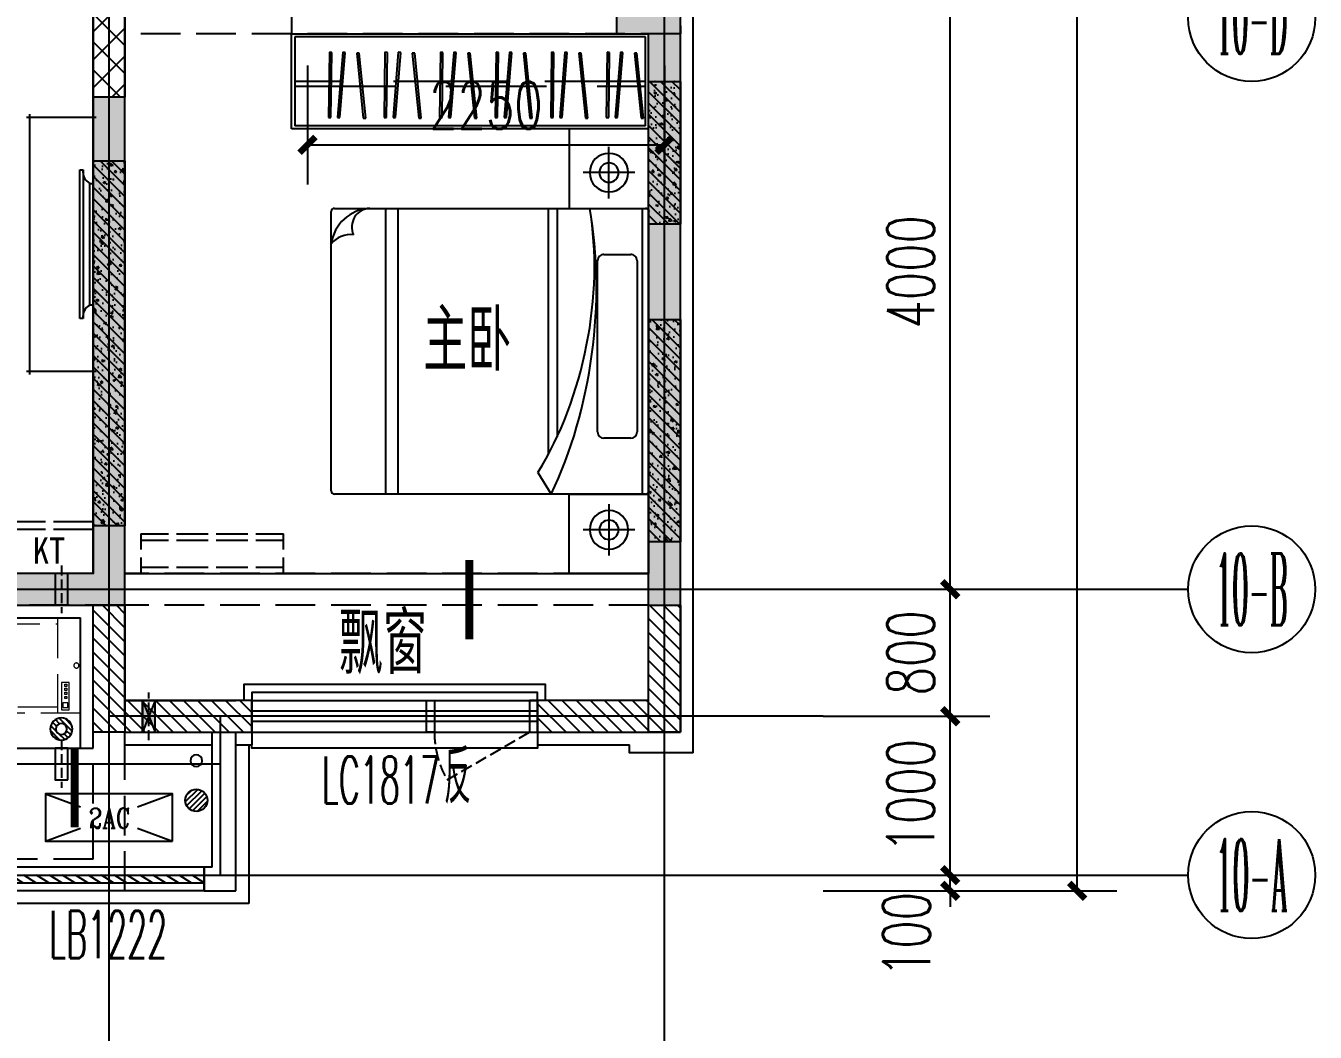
# Model space of a CAD drawing. Header units: millimetres. Extents: x 815519 to 890079, y 147095 to 251022.
# Drawn here: x 881455 to 889579, y 153305 to 159645 of the extents above; entities that cross this region are included whole.
import ezdxf
from ezdxf.enums import TextEntityAlignment as Align

# ---------------------------------------------------------------- set-up
doc = ezdxf.new("R2010")
doc.units = ezdxf.units.MM
doc.header["$LTSCALE"] = 1000
for name, pattern in [('__DASH', [0.35, 0.25, -0.1]), ('DASH', [0.35, 0.25, -0.1]), ('DOTE', [61.468, 50.8, -5.08, 0.508, -5.08]), ('HIDDEN', [9.525, 6.35, -3.175])]:
    doc.linetypes.add(name, pattern=pattern)
doc.layers.get('Defpoints').update_dxf_attribs({"color": 1})
for name, color, linetype in [('A-WIND（门窗）', 155, 'Continuous'), ('AXIS', 3, 'Continuous'), ('AXIS_TEXT', 7, 'Continuous'), ('COLUMN', 9, 'Continuous'), ('DIM_IDEN', 3, 'Continuous'), ('EQUIP_地漏', 7, 'Continuous'), ('HANDRAIL', 3, 'Continuous'), ('KTIAO', 125, 'Continuous'), ('PC_预制外墙', 11, 'Continuous'), ('PC_预制外墙填充', 252, 'Continuous'), ('PIPE-凝结', 150, 'Continuous'), ('PUB_DIM', 3, 'Continuous'), ('PUB_HATCH', 8, 'Continuous'), ('PUB_TEXT', 7, 'Continuous'), ('SURFACE', 6, 'Continuous'), ('WALL', 2, 'Continuous'), ('WINDOW', 4, 'Continuous'), ('WINDOW_TEXT', 7, 'Continuous'), ('家具', 47, 'Continuous'), ('屋面索引', 6, 'Continuous'), ('总内隔墙', 30, 'Continuous'), ('柱', 2, 'Continuous'), ('梁虚线', 134, 'DASH'), ('看线', 163, 'Continuous'), ('砼墙', 3, 'Continuous'), ('空调', 9, 'Continuous'), ('空调机位', 9, 'Continuous')]:
    doc.layers.add(name, color=color, linetype=linetype)
doc.layers.add('DIM_MODI', color=6, linetype='Continuous', plot=False)
doc.layers.add('DOTE', color=1, linetype='DOTE', plot=False)
doc.layers.add('厨卫', color=154, linetype='Continuous', lineweight=0)
doc.layers.add('预留洞-空调', color=6, linetype='Continuous', lineweight=25)
doc.styles.add('_TCH_AXIS', font='COMPLEX', dxfattribs={"bigfont": 'GBCBIG'})
doc.styles.add('_TCH_DIM_T3', font='SIMPLEX.shx', dxfattribs={"width": 0.7, "bigfont": 'GBCBIG.shx'})
doc.styles.add('_TCH_LABEL', font='COMPLEX', dxfattribs={"bigfont": 'GBCBIG'})
doc.styles.add('_TCH_WINDOW', font='SIMPLEX', dxfattribs={"height": 3.5, "bigfont": 'GBCBIG'})
doc.styles.add('C-SHET1', font='', dxfattribs={"width": 0.9})
doc.styles.add('COMPLEX', font='COMPLEX')
doc.styles.get("Standard").update_dxf_attribs({"font": 'gbenor.shx', "bigfont": 'gbcbig.shx'})
doc.styles.get('C-SHET1').set_extended_font_data('FangSong_GB2312')
doc.linetypes.add('空调冷凝水管', pattern='A,0.14,-0.075,0.14,-0.075,0.14,-0.075,0.14,-0.075,0.14,-0.25,["N",Standard,S=0.2,R=0,X=-0.1,Y=-0.1],-0.25', length=1.5)
doc.dimstyles.new('_TCH_ARCH&&100', dxfattribs={"dimtxt": 297.5, "dimasz": 100, "dimexe": 250, "dimexo": 300, "dimgap": 100, "dimtad": 1, "dimdec": 0, "dimzin": 0, "dimdsep": 46, "dimtxsty": '_TCH_DIM_T3', "dimblk": 'ARCHTICK', "dimcen": 0.09, "dimclrt": 7, "dimazin": 2, "dimtfac": 1, "dimtdec": 0, "dimtix": 1, "dimtmove": 2, "dimatfit": 3, "dimfxl": 1, "dimtolj": 1, "dimtzin": 0, "dimarcsym": 0})
pattern_1 = [(45, (0, 0), (-35.355339, 35.355339), []), (50, (0, 0), (143.452037, -12.550427), [15, -165]), (355, (0, 0), (-27.750267, 150.438427), [12, -132]), (100.4514, (11.95, -1.05), (115.701876, 137.88791), [12.748038, -140.228422]), (46.1842, (0, 40), (213.44821, -33.103803), [22.5, -247.5]), (96.6356, (17.79, 37.24), (186.93254, 194.823574), [19.12206, -210.3426]), (351.1842, (0, 40), (186.93239, 194.82372), [18, -198]), (21, (20, 30), (119.38141, -80.523778), [15, -165]), (326, (20, 30), (48.663066, 145.03001), [12, -132]), (71.4514, (29.95, 23.29), (168.044526, 64.5061), [12.748038, -140.228422]), (37.5, (0, 0), (2.431971, 66.5787708), [0, -130.4, 0, -134, 0, -132.5]), (7.5, (0, 0), (52.6139075, 78.882342), [0, -76.4, 0, -127.4, 0, -50.5]), (327.5, (-44.6, 0), (106.764487, -4.5109743), [0, -50, 0, -156, 0, -207]), (317.5, (-64.6, 0), (116.637234, 20.020996), [0, -65, 0, -103.6, 0, -147])]

# ---------------------------------------------------------------- blocks, each defined once
blk = doc.blocks.new('_ArchTick')
at = {"color": 0, "linetype": 'ByBlock', "const_width": 0.4}
blk.add_lwpolyline([(-0.5, -0.5), (0.5, 0.5)], dxfattribs=at)
blk = doc.blocks.new('*D628')
at = {"layer": 'Defpoints', "color": 0, "transparency": 16777216}
for p in [(-302973.1, 361950), (-301873.1, 361950), (-302973.1, 346150)]:
    blk.add_point(p, dxfattribs=at)
at = {"layer": 'PUB_DIM', "color": 0, "lineweight": -2, "transparency": 16777216}
for p, q in [((-302673.1, 361950), (-301623.1, 361950)), ((-301873.1, 346150), (-301873.1, 361950)), ((-302673.1, 346150), (-301623.1, 346150))]:
    blk.add_line(p, q, dxfattribs=at)
at = {"layer": 'PUB_DIM', "color": 0, "lineweight": -2, "transparency": 16777216, "xscale": 100, "yscale": 100, "zscale": 100}
for p, rotation in [((-301873.1, 361950), 90), ((-301873.1, 346150), 270)]:
    blk.add_blockref('_ArchTick', p, dxfattribs=dict(at, rotation=rotation))
at = {"layer": 'PUB_DIM', "color": 7, "transparency": 16777216, "insert": (-302121.8, 354050), "char_height": 297.5, "attachment_point": 5, "rotation": 90, "style": '_TCH_DIM_T3'}
blk.add_mtext('\\A1;15800', dxfattribs=at)
blk = doc.blocks.new('_AXISO')
blk.add_circle((0, 0), 0.5)
at = {"layer": 'AXIS_TEXT', "style": 'COMPLEX', "width": 1.041667}
blk.add_attdef('A', text='', height=0.56, dxfattribs=at).set_placement((-0.25, -0.28), (0.25, -0.28), align=Align.FIT)
blk = doc.blocks.new('*D637')
at = {"layer": 'Defpoints', "color": 0, "transparency": 16777216}
for p in [(-303773.1, 352050), (-302673.1, 352050), (-303773.1, 348050)]:
    blk.add_point(p, dxfattribs=at)
at = {"layer": 'PUB_DIM', "color": 0, "lineweight": -2, "transparency": 16777216}
for p, q in [((-303473.1, 352050), (-302423.1, 352050)), ((-302673.1, 348050), (-302673.1, 352050)), ((-303473.1, 348050), (-302423.1, 348050))]:
    blk.add_line(p, q, dxfattribs=at)
at = {"layer": 'PUB_DIM', "color": 0, "lineweight": -2, "transparency": 16777216, "xscale": 100, "yscale": 100, "zscale": 100}
for p, rotation in [((-302673.1, 352050), 90), ((-302673.1, 348050), 270)]:
    blk.add_blockref('_ArchTick', p, dxfattribs=dict(at, rotation=rotation))
at = {"layer": 'PUB_DIM', "color": 7, "transparency": 16777216, "insert": (-302921.8, 350050), "char_height": 297.5, "attachment_point": 5, "rotation": 90, "style": '_TCH_DIM_T3'}
blk.add_mtext('\\A1;4000', dxfattribs=at)
blk = doc.blocks.new('*D638')
at = {"layer": 'Defpoints', "color": 0, "transparency": 16777216}
for p in [(-303773.1, 348050), (-302673.1, 348050), (-303773.1, 347250)]:
    blk.add_point(p, dxfattribs=at)
at = {"layer": 'PUB_DIM', "color": 0, "lineweight": -2, "transparency": 16777216}
for p, q in [((-303473.1, 348050), (-302423.1, 348050)), ((-302673.1, 347250), (-302673.1, 348050)), ((-303473.1, 347250), (-302423.1, 347250))]:
    blk.add_line(p, q, dxfattribs=at)
at = {"layer": 'PUB_DIM', "color": 0, "lineweight": -2, "transparency": 16777216, "xscale": 100, "yscale": 100, "zscale": 100}
for p, rotation in [((-302673.1, 348050), 90), ((-302673.1, 347250), 270)]:
    blk.add_blockref('_ArchTick', p, dxfattribs=dict(at, rotation=rotation))
at = {"layer": 'PUB_DIM', "color": 7, "transparency": 16777216, "insert": (-302921.8, 347650), "char_height": 297.5, "attachment_point": 5, "rotation": 90, "style": '_TCH_DIM_T3'}
blk.add_mtext('\\A1;800', dxfattribs=at)
blk = doc.blocks.new('*D639')
at = {"layer": 'Defpoints', "color": 0, "transparency": 16777216}
for p in [(-303773.1, 347250), (-302673.1, 347250), (-303773.1, 346250)]:
    blk.add_point(p, dxfattribs=at)
at = {"layer": 'PUB_DIM', "color": 0, "lineweight": -2, "transparency": 16777216}
for p, q in [((-303473.1, 347250), (-302423.1, 347250)), ((-302673.1, 346250), (-302673.1, 347250)), ((-303473.1, 346250), (-302423.1, 346250))]:
    blk.add_line(p, q, dxfattribs=at)
at = {"layer": 'PUB_DIM', "color": 0, "lineweight": -2, "transparency": 16777216, "xscale": 100, "yscale": 100, "zscale": 100}
for p, rotation in [((-302673.1, 347250), 90), ((-302673.1, 346250), 270)]:
    blk.add_blockref('_ArchTick', p, dxfattribs=dict(at, rotation=rotation))
at = {"layer": 'PUB_DIM', "color": 7, "transparency": 16777216, "insert": (-302921.8, 346750), "char_height": 297.5, "attachment_point": 5, "rotation": 90, "style": '_TCH_DIM_T3'}
blk.add_mtext('\\A1;1000', dxfattribs=at)
blk = doc.blocks.new('*D640')
at = {"layer": 'Defpoints', "color": 0, "transparency": 16777216}
for p in [(-303773.1, 346250), (-302673.1, 346250), (-303773.1, 346150)]:
    blk.add_point(p, dxfattribs=at)
at = {"layer": 'PUB_DIM', "color": 0, "lineweight": -2, "transparency": 16777216}
for p, q in [((-302673.1, 346250), (-302673.1, 346350)), ((-303473.1, 346250), (-302423.1, 346250)), ((-302673.1, 346150), (-302673.1, 346250)), ((-303473.1, 346150), (-302423.1, 346150)), ((-302673.1, 346150), (-302673.1, 346050))]:
    blk.add_line(p, q, dxfattribs=at)
at = {"layer": 'PUB_DIM', "color": 0, "lineweight": -2, "transparency": 16777216, "xscale": 100, "yscale": 100, "zscale": 100}
for p, rotation in [((-302673.1, 346250), 270), ((-302673.1, 346150), 90)]:
    blk.add_blockref('_ArchTick', p, dxfattribs=dict(at, rotation=rotation))
at = {"layer": 'PUB_DIM', "color": 7, "transparency": 16777216, "insert": (-302948.1, 345875), "char_height": 297.5, "attachment_point": 5, "rotation": 90, "style": '_TCH_DIM_T3'}
blk.add_mtext('\\A1;100', dxfattribs=at)
blk = doc.blocks.new('*D739')
at = {"layer": 'Defpoints', "color": 0, "transparency": 16777216}
for p in [(-306723.1, 351650), (-304473.1, 351650), (-304473.1, 350850)]:
    blk.add_point(p, dxfattribs=at)
at = {"layer": 'PUB_DIM', "color": 0, "lineweight": -2, "transparency": 16777216}
for p, q in [((-306723.1, 351350), (-306723.1, 350600)), ((-304473.1, 351350), (-304473.1, 350600)), ((-306723.1, 350850), (-304473.1, 350850))]:
    blk.add_line(p, q, dxfattribs=at)
at = {"layer": 'PUB_DIM', "color": 0, "lineweight": -2, "transparency": 16777216, "xscale": 100, "yscale": 100, "zscale": 100}
for p, rotation in [((-306723.1, 350850), 180.0004172898204), ((-304473.1, 350850), 0.0004172898203687815)]:
    blk.add_blockref('_ArchTick', p, dxfattribs=dict(at, rotation=rotation))
at = {"layer": 'PUB_DIM', "color": 7, "transparency": 16777216, "insert": (-305598.1, 351098.8), "char_height": 297.5, "attachment_point": 5, "rotation": 0.00042, "style": '_TCH_DIM_T3'}
blk.add_mtext('\\A1;2250', dxfattribs=at)
blk = doc.blocks.new('dddfg')
at = {"layer": '空调'}
for p, q in [((-230086.3, 24543.2), (-230086.3, 24368.2)), ((-229986.3, 24543.2), (-230086.3, 24543.2)), ((-230046.3, 24543.2), (-230046.3, 24368.2)), ((-229836.3, 24543.2), (-229936.3, 24543.2)), ((-229876.3, 24543.2), (-229876.3, 24368.2)), ((-229836.3, 24543.2), (-229836.3, 24368.2)), ((-230086.3, 24318.2), (-230086.3, 24118.2)), ((-230046.3, 24318.2), (-230046.3, 24118.2)), ((-229876.3, 24318.2), (-229876.3, 24118.2)), ((-229836.3, 24318.2), (-229836.3, 24118.2)), ((-230086.3, 24068.2), (-230086.3, 23868.2)), ((-230046.3, 24068.2), (-230046.3, 23868.2)), ((-229876.3, 24068.2), (-229876.3, 23868.2)), ((-229836.3, 24068.2), (-229836.3, 23868.2)), ((-230086.3, 23818.2), (-230086.3, 23643.2)), ((-230046.3, 23818.2), (-230046.3, 23643.2)), ((-229876.3, 23818.2), (-229876.3, 23643.2)), ((-229836.3, 23818.2), (-229836.3, 23643.2)), ((-230086.3, 23643.2), (-229986.3, 23643.2)), ((-229936.3, 23643.2), (-229836.3, 23643.2))]:
    blk.add_line(p, q, dxfattribs=at)
blk = doc.blocks.new('空调室外机')
at = {"linetype": 'ByBlock', "ltscale": 0.4}
for p, q in [((-375.2, 159.4), (-155.4, 76.9)), ((205, 76.9), (424.8, 159.4)), ((-375.2, -140.6), (-155.4, -58.2)), ((205, -58.2), (424.8, -140.6))]:
    blk.add_line(p, q, dxfattribs=at)
blk.add_lwpolyline([(424.8, -140.6), (424.8, 159.4), (-375.2, 159.4), (-375.2, -140.6)], close=True, dxfattribs=at)
at = {"style": 'COMPLEX', "width": 0.8}
blk.add_attdef('AC', (-83.7, -57, 0), '', height=125, dxfattribs=at)
blk = doc.blocks.new('$WINLIB2D$00000001')
for p, q in [((-0.5, 0.5), (0.5, 0.5)), ((-0.5, 0.5), (-0.5, -0.5)), ((0.5, -0.5), (0.5, 0.5)), ((0.5, 0.1667), (-0.5, 0.1667)), ((0.5, -0.1667), (-0.5, -0.1667)), ((-0.5, -0.5), (0.5, -0.5))]:
    blk.add_line(p, q)
blk = doc.blocks.new('$WINLIB2D$00000039')
at = {"color": 0}
for points in [[(-0.5, 0.5), (-0.5, -0.5)], [(0.5, 0.5), (-0.5, 0.5)], [(0.5, -0.5), (0.5, 0.5)], [(-0.5, 0.1667), (0.5, 0.1667)], [(-0.3839, -0.1667), (-0.448, 0.1667)], [(-0.3159, -0.1667), (-0.38, 0.1667)], [(-0.2479, -0.1667), (-0.312, 0.1667)], [(-0.1799, -0.1667), (-0.244, 0.1667)], [(-0.1119, -0.1667), (-0.176, 0.1667)], [(-0.0439, -0.1667), (-0.108, 0.1667)], [(0.0241, -0.1667), (-0.04, 0.1667)], [(0.0921, -0.1667), (0.028, 0.1667)], [(0.16, -0.1667), (0.0959, 0.1667)], [(0.228, -0.1667), (0.1639, 0.1667)], [(0.296, -0.1667), (0.2319, 0.1667)], [(0.364, -0.1667), (0.2999, 0.1667)], [(0.432, -0.1667), (0.3679, 0.1667)], [(0.5, -0.1667), (0.4359, 0.1667)], [(-0.4519, -0.1667), (-0.5, 0.0836)], [(-0.5, -0.1667), (0.5, -0.1667)], [(0.5, -0.5), (-0.5, -0.5)]]:
    blk.add_lwpolyline(points, dxfattribs=at)
blk = doc.blocks.new('3D户型-平面-反')
at = {"layer": 'A-WIND（门窗）', "linetype": 'DASH', "ltscale": 0.3}
blk.add_line((155129.9, 422377.7), (155649.5, 422677.7), dxfattribs=at)
at = {"layer": 'A-WIND（门窗）'}
for points in [[(154999.5, 422677.7), (154999.5, 422877.7), (155049.5, 422877.7), (155049.5, 422677.7)], [(155699.5, 422677.7), (155699.5, 422877.7), (155649.5, 422877.7), (155649.5, 422677.7)]]:
    blk.add_lwpolyline(points, close=True, dxfattribs=at)
at = {"layer": 'A-WIND（门窗）', "linetype": 'DASH', "ltscale": 0.3}
blk.add_arc((155649.5, 422677.7), 600, 180, 210, dxfattribs=at)
at = {"layer": 'SURFACE'}
for p, q in [((156679.5, 422547.7), (156679.5, 432127.7)), ((152199.5, 423397.7), (152819.5, 423397.7)), ((152819.5, 422577.7), (152819.5, 423397.7)), ((153899.5, 422677.7), (153899.5, 422597.7)), ((155699.5, 422677.7), (155699.5, 422597.7)), ((153099.5, 422597.7), (153649.5, 422597.7)), ((153799.5, 422597.7), (153899.5, 422597.7)), ((155699.5, 422597.7), (156279.5, 422597.7))]:
    blk.add_line(p, q, dxfattribs=at)
blk.add_lwpolyline([(156679.5, 422547.7), (156279.5, 422547.7), (156279.5, 422597.7)], dxfattribs=at)
at = {"layer": 'WALL'}
for p, q in [((152899.5, 427577.7), (152899.5, 423677.7)), ((153099.5, 423577.7), (153099.5, 427577.7)), ((154149.5, 427277.7), (154149.5, 427077.7)), ((156599.5, 422677.7), (156599.5, 427177.7)), ((154149.5, 427077.7), (156399.5, 427077.7)), ((156399.5, 422877.7), (156399.5, 427077.7)), ((152899.5, 423677.7), (152199.5, 423677.7)), ((153099.5, 422877.7), (153099.5, 423577.7)), ((152199.5, 423477.7), (152899.5, 423477.7)), ((152899.5, 422777.7), (152899.5, 423477.7)), ((153099.5, 422877.7), (153799.5, 422877.7)), ((153899.5, 422877.7), (153799.5, 422877.7)), ((153899.5, 422677.7), (153899.5, 422877.7)), ((156399.5, 422877.7), (155699.5, 422877.7)), ((155699.5, 422877.7), (155699.5, 422677.7)), ((152899.5, 422577.7), (152899.5, 422777.7)), ((153099.5, 422677.7), (153649.5, 422677.7)), ((153099.5, 422477.7), (153099.5, 422677.7)), ((153649.5, 421827.7), (153649.5, 422677.7)), ((153799.5, 421677.7), (153799.5, 422677.7)), ((153799.5, 422677.7), (153899.5, 422677.7)), ((155699.5, 422677.7), (156599.5, 422677.7)), ((152199.5, 422577.7), (152899.5, 422577.7)), ((152299.5, 422477.7), (153099.5, 422477.7)), ((153649.5, 421827.7), (153599.5, 421827.7)), ((153599.5, 421827.7), (153599.5, 421677.7)), ((153599.5, 421677.7), (153799.5, 421677.7))]:
    blk.add_line(p, q, dxfattribs=at)
at = {"layer": 'WINDOW'}
blk.add_line((153099.5, 423677.7), (156399.5, 423677.7), dxfattribs=at)
blk.add_line((153099.5, 423677.7), (156399.5, 423677.7), dxfattribs=at)
at = {"layer": '看线'}
for p, q in [((153879.5, 422597.7), (153879.5, 421597.7)), ((153879.5, 421597.7), (150099.5, 421597.7))]:
    blk.add_line(p, q, dxfattribs=at)
blk.add_lwpolyline([(155699.5, 422597.7), (155699.5, 422577.7), (153899.5, 422577.7), (153899.5, 422597.7)], dxfattribs=at)
at = {"layer": 'KTIAO'}
ref = blk.add_blockref('空调室外机', (152974.7, 422131), dxfattribs=at)
ref.add_attrib('AC', '2AC', (152871.3, 422074), dxfattribs={"layer": '0', "height": 125, "style": 'COMPLEX', "width": 0.8})
at = {"layer": 'WINDOW', "xscale": 1800, "yscale": 200, "zscale": 1800}
blk.add_blockref('$WINLIB2D$00000001', (154799.5, 422777.7), dxfattribs=at)
at = {"layer": 'WINDOW'}
ref = blk.add_blockref('$WINLIB2D$00000039', (152999.5, 421752.7), dxfattribs=dict(at, xscale=1200, yscale=150, zscale=1200))
ref.add_attrib('A', 'LB1222', (152621.5, 421254), dxfattribs={"layer": 'WINDOW_TEXT', "height": 297.5, "style": '_TCH_WINDOW', "width": 0.494118})
at = {"layer": '空调', "rotation": 90}
blk.add_blockref('dddfg', (177742.7, 653764), dxfattribs=at)
at = {"layer": 'WINDOW_TEXT', "style": '_TCH_WINDOW'}
for s, height, width, p in [('反', 337.6, 0.7, (155110.2, 422227.7)), ('LC1817', 297.5, 0.494118, (154340.2, 422227.7))]:
    blk.add_text(s, height=height, dxfattribs=dict(at, width=width)).set_placement(p)
blk = doc.blocks.new('10#楼-房间功能')
at = {"layer": 'PUB_TEXT', "style": '_TCH_LABEL'}
for s, p in [('主卧', (-305994.3, 409435.8)), ('飘窗', (-306524.6, 407529))]:
    blk.add_text(s, height=385.82, dxfattribs=at).set_placement(p)
blk = doc.blocks.new('s fs fesf')
at = {"layer": '家具'}
for p, q in [((1456329.8, -1050179.4), (1456329.8, -1049855.4)), ((1456167.8, -1050017.4), (1456491.8, -1050017.4)), ((1458059.8, -1050242.4), (1456099.8, -1050242.4)), ((1456119.8, -1050242.4), (1456119.8, -1052042.4)), ((1456656.7, -1050242.4), (1456656.7, -1051681.7)), ((1456711.9, -1050242.4), (1456711.9, -1051792)), ((1457659.6, -1050242.4), (1457659.6, -1052042.4)), ((1457738.3, -1050242.4), (1457738.3, -1052042.4)), ((1456079.8, -1050262.4), (1456079.8, -1052022.4)), ((1458079.8, -1052022.4), (1458079.8, -1050262.4)), ((1456361.3, -1050532.2), (1456192.6, -1050532.2)), ((1456152.6, -1050572.2), (1456152.6, -1051650.8)), ((1456401.3, -1051650.8), (1456401.3, -1050572.2)), ((1456192.6, -1051690.8), (1456361.3, -1051690.8)), ((1456778.3, -1051906.8), (1456693.3, -1052042.4)), ((1456099.8, -1052042.4), (1458059.8, -1052042.4)), ((1456329.8, -1052105.4), (1456329.8, -1052429.4)), ((1456167.8, -1052267.4), (1456491.8, -1052267.4))]:
    blk.add_line(p, q, dxfattribs=at)
for points in [[(1456079.8, -1049742.4), (1456579.8, -1049742.4), (1456579.8, -1050242.4), (1456079.8, -1050242.4)], [(1456079.8, -1052542.4), (1456579.8, -1052542.4), (1456579.8, -1052042.4), (1456079.8, -1052042.4)]]:
    blk.add_lwpolyline(points, close=True, dxfattribs=at)
for centre, radius in [((1456329.8, -1050017.4), 121.5), ((1456329.8, -1050017.4), 60.7), ((1456329.8, -1052267.4), 121.5), ((1456329.8, -1052267.4), 60.7)]:
    blk.add_circle(centre, radius, dxfattribs=at)
at = {"layer": '家具', "extrusion": (0, 0, -1)}
for centre, major_axis, ratio, start_param, end_param in [((1456099.8, -1050262.4), (14.1, -14.1), 1, 2.356194, 3.926991), ((1457312.4, -1051040.7), (-225.6, 1687.3), 0.518946, 4.147812, 5.273182), ((1457339.3, -1050930.8), (-295.5, 1509), 0.576115, 4.126669, 5.295212), ((1457831.6, -1050360.8), (117.3, -16.3), 1, 4.610248, 6.568473), ((1457824.2, -1050499.9), (-65.1, -249.4), 1, 2.931501, 4.325386), ((1458059.8, -1050262.4), (-14.1, -14.1), 1, 2.356194, 3.926991), ((1457961.2, -1050557.9), (-106.1, -106.1), 1, 2.212162, 3.268401), ((1456192.6, -1050572.2), (28.3, -28.3), 1, 2.356194, 3.926991), ((1456361.3, -1050572.2), (-28.3, -28.3), 1, 2.356194, 3.926991), ((1456192.6, -1051650.8), (-28.3, -28.3), 1, -0.785398, 0.785398), ((1456361.3, -1051650.8), (28.3, -28.3), 1, 5.497787, 7.068583), ((1456099.8, -1052022.4), (-14.1, -14.1), 1, -0.785398, 0.785398), ((1458059.8, -1052022.4), (14.1, -14.1), 1, 5.497787, 7.068583)]:
    blk.add_ellipse(centre, major_axis=major_axis, ratio=ratio, start_param=start_param, end_param=end_param, dxfattribs=at)
blk = doc.blocks.new('*U566')
for p, q in [((0, 0), (2250, 0)), ((0, -600), (0, 0)), ((2250, -600), (2250, 0)), ((2230, -20), (20, -20)), ((20, -20), (20, -580)), ((2230, -580), (2230, -20)), ((20, -300), (20, -330)), ((2250, -600), (0, -600)), ((2230, -580), (20, -580))]:
    blk.add_line(p, q)
at = {"color": 251, "linetype": 'HIDDEN', "ltscale": 0.1}
for p, q in [((238.6, -117.1), (233.2, -528.2)), ((253.6, -117.3), (238.6, -117.1)), ((248.2, -528.4), (253.6, -117.3)), ((322.8, -117.1), (289.5, -527.1)), ((304.5, -528.1), (337.7, -118.2)), ((337.7, -118.2), (322.8, -117.1)), ((425.9, -121.9), (411, -123.4)), ((411, -123.4), (452.2, -532.5)), ((467.1, -531), (425.9, -121.9)), ((588.6, -117.1), (583.2, -528.2)), ((603.6, -117.3), (588.6, -117.1)), ((598.2, -528.4), (603.6, -117.3)), ((672.8, -117.1), (639.5, -527.1)), ((654.5, -528.1), (687.7, -118.2)), ((687.7, -118.2), (672.8, -117.1)), ((775.9, -121.9), (761, -123.4)), ((761, -123.4), (802.2, -532.5)), ((817.1, -531), (775.9, -121.9)), ((938.6, -117.1), (933.2, -528.2)), ((953.6, -117.3), (938.6, -117.1)), ((948.2, -528.4), (953.6, -117.3)), ((1022.8, -117.1), (989.5, -527.1)), ((1004.5, -528.1), (1037.7, -118.2)), ((1037.7, -118.2), (1022.8, -117.1)), ((1125.9, -121.9), (1111, -123.4)), ((1111, -123.4), (1152.2, -532.5)), ((1167.1, -531), (1125.9, -121.9)), ((1288.6, -117.1), (1283.2, -528.2)), ((1303.6, -117.3), (1288.6, -117.1)), ((1298.2, -528.4), (1303.6, -117.3)), ((1372.8, -117.1), (1339.5, -527.1)), ((1354.5, -528.1), (1387.7, -118.2)), ((1387.7, -118.2), (1372.8, -117.1)), ((1475.9, -121.9), (1461, -123.4)), ((1461, -123.4), (1502.2, -532.5)), ((1517.1, -531), (1475.9, -121.9)), ((1638.6, -117.1), (1633.2, -528.2)), ((1653.6, -117.3), (1638.6, -117.1)), ((1648.2, -528.4), (1653.6, -117.3)), ((1722.8, -117.1), (1689.5, -527.1)), ((1704.5, -528.1), (1737.7, -118.2)), ((1737.7, -118.2), (1722.8, -117.1)), ((1825.9, -121.9), (1811, -123.4)), ((1811, -123.4), (1852.2, -532.5)), ((1867.1, -531), (1825.9, -121.9)), ((1988.6, -117.1), (1983.2, -528.2)), ((2003.6, -117.3), (1988.6, -117.1)), ((1998.2, -528.4), (2003.6, -117.3)), ((2072.8, -117.1), (2039.5, -527.1)), ((2054.5, -528.1), (2087.7, -118.2)), ((2087.7, -118.2), (2072.8, -117.1)), ((2175.9, -121.9), (2161, -123.4)), ((2161, -123.4), (2202.2, -532.5)), ((2217.1, -531), (2175.9, -121.9)), ((2230, -300), (20, -300)), ((20, -330), (2230, -330)), ((233.2, -528.2), (248.2, -528.4)), ((289.5, -527.1), (304.5, -528.1)), ((452.2, -532.5), (467.1, -531)), ((583.2, -528.2), (598.2, -528.4)), ((639.5, -527.1), (654.5, -528.1)), ((802.2, -532.5), (817.1, -531)), ((933.2, -528.2), (948.2, -528.4)), ((989.5, -527.1), (1004.5, -528.1)), ((1152.2, -532.5), (1167.1, -531)), ((1283.2, -528.2), (1298.2, -528.4)), ((1339.5, -527.1), (1354.5, -528.1)), ((1502.2, -532.5), (1517.1, -531)), ((1633.2, -528.2), (1648.2, -528.4)), ((1689.5, -527.1), (1704.5, -528.1)), ((1852.2, -532.5), (1867.1, -531)), ((1983.2, -528.2), (1998.2, -528.4)), ((2039.5, -527.1), (2054.5, -528.1)), ((2202.2, -532.5), (2217.1, -531))]:
    blk.add_line(p, q, dxfattribs=at)
blk = doc.blocks.new('A$C394760E6')
at = {"linetype": 'Continuous', "lineweight": -3}
for p, q in [((20, 0), (20, 1640)), ((420, 0), (420, 1640)), ((0, 1620), (440, 1620)), ((335.5, 351.7), (335.5, 1288.3)), ((335.5, 1288.3), (356.6, 1288.3)), ((356.6, 1288.3), (356.6, 351.7)), ((398.9, 436.2), (398.9, 1203.8)), ((398.9, 1203.8), (420, 1203.8)), ((420, 1203.8), (420, 436.2)), ((420, 436.2), (398.9, 436.2)), ((356.6, 351.7), (335.5, 351.7)), ((0, 20), (440, 20))]:
    blk.add_line(p, q, dxfattribs=at)
for centre, major_axis, start_param, end_param in [((434.9, 1274.6), (79.4, 0.8), 2.958446, 4.232249), ((434.9, 365.4), (-79.4, 1.3), -1.083746, 0.190057)]:
    blk.add_ellipse(centre, major_axis=major_axis, ratio=1, start_param=start_param, end_param=end_param, dxfattribs=at)
blk = doc.blocks.new('Z$W@#61777A51')
at = {"layer": '空调'}
for p, q in [((250, 325, -0.6), (0, 325, -0.6)), ((550, 325, -0.6), (300, 325, -0.6)), ((0, 187.5, -0.6), (0, 325, -0.6)), ((250, 277.5, -0.6), (0, 277.5, -0.6)), ((550, 277.5, -0.6), (300, 277.5, -0.6)), ((550, 187.5, -0.6), (550, 325, -0.6)), ((0, 0, -0.6), (0, 137.5, -0.6)), ((550, 0, -0.6), (550, 137.5, -0.6)), ((250, 0, -0.6), (0, 0, -0.6)), ((550, 0, -0.6), (300, 0, -0.6))]:
    blk.add_line(p, q, dxfattribs=at)
at = {"layer": '空调', "style": 'C-SHET1', "width": 0.9}
blk.add_text('KT', height=166.5, rotation=359.99346, dxfattribs=at).set_placement((170.1, 61.1, -0.6))
blk = doc.blocks.new('3D-左户家具')
at = {"layer": 'DOTE'}
blk.add_blockref('s fs fesf', (-1977108.3, 1437242.4), dxfattribs=at)
at = {"layer": '家具', "linetype": 'Continuous', "lineweight": -3, "extrusion": (0, 0, -1), "zscale": -1}
for name, p in [('*U566', (518778.5, 388100)), ('A$C394760E6', (517108.5, 385953.5))]:
    blk.add_blockref(name, p, dxfattribs=at)
at = {"layer": '空调机位', "linetype": 'DASH', "extrusion": (0, 0, -1), "zscale": -1, "rotation": 0.0005917779041797182}
blk.add_blockref('Z$W@#61777A51', (516978.5, 384700), dxfattribs=at)
blk = doc.blocks.new('10#-剪力墙-初')
at = {"layer": 'PUB_HATCH'}
h = blk.add_hatch(color=256, dxfattribs=at)
h.paths.add_polyline_path([(649712.9, -144300.9), (649512.9, -144300.9), (649512.9, -147900.9), (649712.9, -147900.9)])
h.paths.add_polyline_path([(649512.9, -144300.9), (649912.9, -144300.9), (649912.9, -143900.9), (649512.9, -143900.9)], flags=16)
blk.add_hatch(color=256, dxfattribs=at).paths.add_polyline_path([(653212.9, -144700.9), (653012.9, -144700.9), (653012.9, -147900.9), (653712.9, -147900.9), (653712.9, -147700.9), (653212.9, -147700.9)])
at = {"layer": '柱', "color": 6, "ltscale": 1, "const_width": 10}
blk.add_lwpolyline([(649712.9, -144300.9), (649912.9, -144300.9), (649912.9, -143900.9), (649512.9, -143900.9), (649512.9, -144300.9)], dxfattribs=at)
at = {"layer": '砼墙', "color": 5, "ltscale": 1, "const_width": 10}
blk.add_lwpolyline([(649712.9, -144300.9), (649712.9, -144300.9), (649712.9, -144300.9), (649712.9, -147900.9), (649512.9, -147900.9), (649512.9, -144100.9)], dxfattribs=at)
blk.add_lwpolyline([(653212.9, -144700.9), (653012.9, -144700.9), (653012.9, -147900.9), (653712.9, -147900.9), (653712.9, -147700.9), (653212.9, -147700.9)], close=True, dxfattribs=at)
blk = doc.blocks.new('se fsef sfe')
at = {"layer": '厨卫', "linetype": 'DASH'}
blk.add_line((1467026, -1008296.3), (1467026.3, -1008889.2), dxfattribs=at)
blk.add_lwpolyline([(1467481.6, -1008842.2), (1467481.4, -1008342.2, 0.414214), (1467431.4, -1008292.2), (1466881.4, -1008292.4), (1466881.6, -1008892.4), (1467431.6, -1008892.2, 0.414214)], format="xyb", close=True, dxfattribs=at)
blk.add_lwpolyline([(1467026.3, -1008854.6), (1467386.7, -1008854.5, 0.414214), (1467426.7, -1008814.5), (1467426.5, -1008369.9, 0.414214), (1467386.5, -1008329.9), (1467026.1, -1008330.1)], format="xyb", dxfattribs=at)
blk.add_lwpolyline([(1467426.6, -1008521.1), (1467399, -1008521.2), (1467399.1, -1008592.2), (1467399.1, -1008663.2), (1467426.7, -1008663.2)], dxfattribs=at)
for points in [[(1466953.2, -1008870.8), (1466953.1, -1008699.4), (1467001.3, -1008699.4), (1467001.3, -1008870.7)], [(1466967.3, -1008710.4), (1466967.3, -1008724.1), (1466980.1, -1008724.1), (1466980.1, -1008710.4)], [(1466967.3, -1008735.9), (1466967.3, -1008749.5), (1466980.1, -1008749.5), (1466980.1, -1008735.9)], [(1466967.4, -1008760.4), (1466967.4, -1008774.1), (1466980.1, -1008774.1), (1466980.1, -1008760.4)], [(1466967.4, -1008786.8), (1466967.4, -1008800.5), (1466980.1, -1008800.5), (1466980.1, -1008786.8)], [(1466991.4, -1008828.2), (1466991.4, -1008856.6), (1466961.7, -1008856.6), (1466961.7, -1008828.3)]]:
    blk.add_lwpolyline(points, close=True, dxfattribs=at)
blk.add_circle((1466907, -1008592.4), 16, dxfattribs=at)
blk = doc.blocks.new('3D-左户厨卫')
at = {"layer": 'DIM_MODI', "color": 8, "linetype": '__DASH'}
blk.add_blockref('se fsef sfe', (-1989898.9, 1440262.4), dxfattribs=at)
blk = doc.blocks.new('A$C1AEB30FF')
h = blk.add_hatch(color=8)
h.dxf.hatch_style = 1
h.paths.add_polyline_path([(40, -200), (0, -100), (40, 0)])
h.paths.add_polyline_path([(-40, -200), (0, -100), (-40, 0)])
at = {"color": 2, "linetype": 'DASH', "ltscale": 0.25}
blk.add_lwpolyline([(0, 50), (0, -250)], dxfattribs=at)
for points in [[(40, -200), (40, 0), (-40, 0), (-40, -200), (40, -200)], [(-40, -200), (0, -100), (-40, 0), (-40, -200)], [(40, -200), (0, -100), (40, 0), (40, -200)]]:
    blk.add_lwpolyline(points)
blk = doc.blocks.new('A$C18B43379')
blk.add_lwpolyline([(-40, 0), (-40, -200), (40, -200), (40, 0), (-40, 0)])
at = {"color": 2, "linetype": 'DASH', "ltscale": 0.25}
blk.add_lwpolyline([(0, -250), (0, 50)], dxfattribs=at)
blk = doc.blocks.new('地漏2')
h = blk.add_hatch()
h.set_pattern_fill('LINE', color=13, scale=25, angle=225, style=0)
h.set_pattern_definition([(225, (0, 0), (16.83798023, -16.83798023), [])])
edge = h.paths.add_edge_path(flags=17)
edge.add_arc((4924704.2, -267187.3), 35, 0, 360)
edge = h.paths.add_edge_path()
edge.add_arc((4924704.2, -267187.3), 70, 0, 360)
at = {"color": 13}
blk.add_line((4924666.4, -267245.9), (4924665, -267244.6), dxfattribs=at)
for radius in [70, 35]:
    blk.add_circle((4924704.2, -267187.3), radius)
blk = doc.blocks.new('地漏')
h = blk.add_hatch()
h.set_pattern_fill('LINE', color=13, scale=25, angle=45, style=0)
h.set_pattern_definition([(45, (0, 0), (-16.83798023, 16.83798023), [])])
edge = h.paths.add_edge_path()
edge.add_arc((6430372.7, -196010.6), 70, 0, 360)
at = {"color": 13}
blk.add_line((6430410.5, -195951.9), (6430411.9, -195953.3), dxfattribs=at)
blk.add_circle((6430372.7, -196010.6), 70)
blk = doc.blocks.new('3-D-雨水-留洞')
at = {"layer": 'PIPE-凝结', "linetype": '空调冷凝水管', "ltscale": 0.5}
blk.add_circle((-568364.2, 684111), 37.5, dxfattribs=at)
at = {"layer": 'EQUIP_地漏'}
blk.add_blockref('地漏2', (-5492218.4, 951497.8), dxfattribs=at)
at = {"layer": 'EQUIP_地漏', "xscale": -1, "rotation": 180}
blk.add_blockref('地漏', (-6998736.8, 487850.4), dxfattribs=at)
at = {"layer": '预留洞-空调', "xscale": -1, "rotation": 180}
for name, p in [('A$C18B43379', (-567514.2, 685090.5)), ('A$C1AEB30FF', (-568064.2, 684290.5)), ('A$C18B43379', (-567514.2, 683990.5))]:
    blk.add_blockref(name, p, dxfattribs=at)
blk = doc.blocks.new('10#-飘窗-栏杆')
at = {"layer": 'HANDRAIL'}
for points in [[(-178020, 345000), (-178020, 345100), (-179920, 345100), (-179920, 345000)], [(-178070, 345000), (-178070, 345050), (-179870, 345050), (-179870, 345000)]]:
    blk.add_lwpolyline(points, dxfattribs=at)
blk = doc.blocks.new('10#-ZPS-填充')
at = {"layer": '总内隔墙', "linetype": 'ByBlock'}
h = blk.add_hatch(dxfattribs=at)
h.set_pattern_fill('ANSI37', color=30, scale=1000)
h.set_pattern_definition([(45, (-1714200.95, 1041073.46), (-88.388348, 88.388348), []), (135, (-1714200.95, 1041073.46), (-88.388348, -88.388348), [])])
h.paths.add_polyline_path([(-213130, 1156175), (-211830, 1156175), (-211830, 1156075), (-213130, 1156075)])
h.paths.add_polyline_path([(-213130, 1155275), (-213030, 1155275), (-213030, 1156074.5), (-213130, 1156074.5)])
h.paths.add_polyline_path([(-214530, 1155275), (-213030, 1155275), (-213030, 1155175), (-214530, 1155175)])
h.paths.add_polyline_path([(-213430, 1153775), (-214530, 1153775), (-214530, 1153875), (-213430, 1153875)])
h.paths.add_polyline_path([(-214530, 1159374.5), (-214630, 1159374.5), (-214630, 1156775), (-214530, 1156775)])
h.paths.add_polyline_path([(-216730, 1153975), (-216930, 1153975), (-216930, 1154625), (-216730, 1154625)])
h.paths.add_polyline_path([(-216730, 1149875), (-216930, 1149875), (-216930, 1153775), (-216730, 1153775)])
h.paths.add_polyline_path([(-216730, 1153773.9), (-217379.9, 1153774.9), (-217379.9, 1153975), (-216730, 1153975)])
h.paths.add_polyline_path([(-222830, 1148775), (-223030, 1148775), (-223030, 1145275), (-222830, 1145275)])
h.paths.add_polyline_path([(-224080.2, 1149975), (-224280.2, 1149975), (-224280.2, 1148675), (-224080.2, 1148675)])
h.paths.add_polyline_path([(-224280.2, 1149375), (-226030, 1149375), (-226030, 1149275), (-224280.2, 1149275)])
h.paths.add_polyline_path([(-226230, 1150625), (-226030, 1150625), (-226030, 1148775), (-226230, 1148775)])
h.paths.add_polyline_path([(-227979.8, 1149375), (-226230, 1149375), (-226230, 1149275), (-227979.8, 1149275)])
h.paths.add_polyline_path([(-227979.8, 1148675), (-228180, 1148675), (-228180, 1149975), (-227979.8, 1149975)])
h.paths.add_polyline_path([(-229230, 1145275), (-229430, 1145275), (-229430, 1148775), (-229230, 1148775)])
h.paths.add_polyline_path([(-235530, 1153775), (-235330, 1153775), (-235330, 1149875), (-235530, 1149875)])
h.paths.add_polyline_path([(-235530, 1153975), (-234880, 1153975), (-234880, 1153775), (-235530, 1153775)])
h.paths.add_polyline_path([(-235530, 1153975), (-235330, 1153975), (-235330, 1154925), (-235530, 1154925)])
h.paths.add_polyline_path([(-239030, 1153675), (-239230, 1153675), (-239230, 1153575), (-239030, 1153575)])
h.paths.add_polyline_path([(-241830, 1156075), (-239230, 1156075), (-239230, 1156175), (-241830, 1156175)])
h.paths.add_polyline_path([(-214530, 1154175), (-214630, 1154175), (-214630, 1153775), (-214530, 1153775)])
h.paths.add_polyline_path([(-214730, 1156775), (-214730, 1156675), (-214530, 1156675), (-214530, 1156775)])
h.paths.add_polyline_path([(-215630, 1156675), (-215630, 1156775), (-216730, 1156775), (-216730, 1156675)])
h.paths.add_polyline_path([(-214630, 1156275), (-214530, 1156275), (-214530, 1156675), (-214630, 1156675)])
h.paths.add_polyline_path([(-214530, 1155375), (-214630, 1155375), (-214630, 1155075), (-214530, 1155075)])
h.paths.add_polyline_path([(-223130, 1149975), (-223130, 1149875), (-223030, 1149875), (-223030, 1149975)])
h.paths.add_polyline_path([(-224030, 1149875), (-224030, 1149975), (-224080.2, 1149975), (-224080.2, 1149875)])
h.paths.add_polyline_path([(-221830, 1148775), (-221830, 1148675), (-220430, 1148675), (-220430, 1148775)])
h.paths.add_polyline_path([(-222730, 1148675), (-222730, 1148775), (-222830, 1148775), (-222830, 1148675)])
h.paths.add_polyline_path([(-224030, 1148675), (-224030, 1148775), (-224080.2, 1148775), (-224080.2, 1148675)])
h.paths.add_polyline_path([(-223130, 1148775), (-223130, 1148675), (-223030, 1148675), (-223030, 1148775)])
h.paths.add_polyline_path([(-229130, 1149875), (-229130, 1149975), (-229230, 1149975), (-229230, 1149875)])
h.paths.add_polyline_path([(-228230, 1149975), (-228230, 1149875), (-228179.8, 1149875), (-228179.8, 1149975)])
h.paths.add_polyline_path([(-228230, 1148775), (-228230, 1148675), (-228179.8, 1148675), (-228179.8, 1148775)])
h.paths.add_polyline_path([(-229130, 1148675), (-229130, 1148775), (-229230, 1148775), (-229230, 1148675)])
h.paths.add_polyline_path([(-229530, 1148775), (-229530, 1148675), (-229430, 1148675), (-229430, 1148775)])
h.paths.add_polyline_path([(-230430, 1148675), (-230430, 1148775), (-231830, 1148775), (-231830, 1148675)])
h.paths.add_polyline_path([(-233730, 1153075), (-233630, 1153075), (-233630, 1153777.9), (-233730, 1153777.9)])
h.paths.add_polyline_path([(-233630, 1152275), (-233730, 1152275), (-233730, 1151675), (-233630, 1151675)])
h.paths.add_polyline_path([(-237030, 1156076.4), (-237030, 1156273.6), (-237130, 1156273.6), (-237130, 1156076.4)])
h.paths.add_polyline_path([(-236230, 1156273.6), (-236230, 1156076.4), (-235530, 1156076.4), (-235530, 1156273.6)])
h.paths.add_polyline_path([(-239130, 1157275), (-239030, 1157275), (-239030, 1157375), (-239130, 1157375)])
h.paths.add_polyline_path([(-239030, 1156375), (-239130, 1156375), (-239130, 1156275), (-239030, 1156275)])
h.paths.add_polyline_path([(-239030, 1151775), (-239230, 1151775), (-239230, 1150875), (-239030, 1150875)])
h.paths.add_polyline_path([(-239230, 1152675), (-239030, 1152675), (-239030, 1152975), (-239230, 1152975)])
h.paths.add_polyline_path([(-218630, 1153075), (-218530, 1153075), (-218530, 1153775), (-218630, 1153775)])
h.paths.add_polyline_path([(-218630, 1151675), (-218530, 1151675), (-218530, 1152275), (-218630, 1152275)], flags=16)
at = {"layer": '总内隔墙', "color": 30, "linetype": 'ByBlock'}
blk.add_lwpolyline([(-239230, 1151775), (-239230, 1150875), (-239030, 1150875), (-239030, 1151775)], close=True, dxfattribs=at)
blk = doc.blocks.new('DAAB')
at = {"layer": '梁虚线', "ltscale": 1}
for p, q in [((216017.7, -674415.6), (216017.7, -672315.6)), ((216217.7, -674415.6), (216217.7, -672315.6)), ((212517.7, -674015.6), (216017.7, -674015.6)), ((212717.7, -677415.6), (216017.7, -677415.6)), ((212717.7, -677615.6), (216017.7, -677615.6)), ((216017.7, -679415.6), (216017.7, -677615.6)), ((216217.7, -679215.6), (216217.7, -677615.6)), ((216217.7, -679215.6), (219717.7, -679215.6)), ((216017.7, -679415.6), (219717.7, -679415.6))]:
    blk.add_line(p, q, dxfattribs=at)
blk.add_lwpolyline([(212917.7, -674015.6), (212917.7, -673615.6), (212517.7, -673615.6), (212517.7, -674015.6)], close=True, dxfattribs=at)
for points in [[(212517.7, -677615.6), (212517.7, -674015.6)], [(212717.7, -677615.6), (212717.7, -674015.6), (212717.7, -674015.6), (212717.7, -674015.6)], [(216017.7, -677615.6), (216017.7, -674415.6)], [(216017.7, -674415.6), (216217.7, -674415.6)], [(216217.7, -677415.6), (216217.7, -674415.6)], [(216217.7, -677415.6), (216717.7, -677415.6)], [(212717.7, -677615.6), (212517.7, -677615.6)], [(216017.7, -677615.6), (216717.7, -677615.6)]]:
    blk.add_lwpolyline(points, dxfattribs=at)
blk = doc.blocks.new('10#-标准层-装备式')
at = {"layer": 'PC_预制外墙填充'}
h = blk.add_hatch(dxfattribs=at)
h.set_pattern_fill('ANSI31', color=256, scale=500, style=0)
h.set_pattern_definition([(45, (-572752.71, 434421.08), (-44.194174, 44.194174), [])])
h.paths.add_polyline_path([(198313.5, 539000), (198513.5, 539000), (198513.5, 539600), (198313.5, 539600)])
h.paths.add_polyline_path([(195313.5, 539000), (195113.5, 539000), (195113.5, 539600), (195313.5, 539600)])
h.paths.add_polyline_path([(188313.5, 537000), (188113.5, 537000), (188113.5, 536400), (188313.5, 536400)])
h.paths.add_polyline_path([(183313.5, 536400), (183113.5, 536400), (183113.5, 537000), (183313.5, 537000)])
h.paths.add_polyline_path([(181513.5, 536400), (181513.5, 537000)])
h.paths.add_polyline_path([(181713.5, 537000), (181513.5, 537000), (181513.5, 536400), (181713.5, 536400)])
h.paths.add_polyline_path([(176713.5, 536400), (176513.5, 536400), (176513.5, 537000), (176713.5, 537000)])
h.paths.add_polyline_path([(169313.5, 538000), (169513.5, 538000), (169513.5, 538800), (169313.5, 538800)])
h.paths.add_polyline_path([(165813.5, 538000), (166013.5, 538000), (166013.5, 538800), (165813.5, 538800)])
h.paths.add_polyline_path([(166513.5, 547200), (165813.5, 547200), (165813.5, 547400), (166513.5, 547400)])
h.paths.add_polyline_path([(185513.5, 543700), (185713.5, 543700), (185713.5, 543000), (185513.5, 543000)])
h.paths.add_polyline_path([(179313.5, 543000), (179113.5, 543000), (179113.5, 543700), (179313.5, 543700)])
h.paths.add_polyline_path([(198313.5, 543000), (198513.5, 543000), (198513.5, 541500), (198313.5, 541500)])
h.paths.add_polyline_path([(197613.5, 539000), (197613.5, 538800), (198513.5, 538800), (198513.5, 539000)])
h.paths.add_polyline_path([(196113.5, 538800), (196113.5, 539000), (195113.5, 539000), (195113.5, 538800)])
h.paths.add_polyline_path([(194813.5, 550500), (194813.5, 550700), (194163.5, 550700), (194163.5, 550500)])
h.paths.add_polyline_path([(193013.5, 550700), (193013.5, 550500), (193763.5, 550500), (193763.5, 550700)])
h.paths.add_polyline_path([(191513.5, 550500), (191513.5, 550700), (191013.5, 550700), (191013.5, 550500)])
h.paths.add_polyline_path([(187013.5, 552800.3), (187013.5, 552600), (187913.5, 552600), (187913.5, 552800.3)])
h.paths.add_polyline_path([(185713.5, 549800), (185913.5, 549800), (185913.5, 549900), (185713.5, 549900)])
h.paths.add_polyline_path([(185913.5, 548000), (185713.5, 548000), (185713.5, 547700), (185913.5, 547700)])
h.paths.add_polyline_path([(187213.5, 544400), (187413.5, 544400), (187413.5, 544900), (187213.5, 544900)])
h.paths.add_polyline_path([(187413.5, 543798.4), (187213.5, 543798.4), (187213.5, 543700), (187413.5, 543700)])
h.paths.add_polyline_path([(186313.5, 542800), (186313.5, 543000), (185713.5, 543000), (185713.5, 542800)])
h.paths.add_polyline_path([(186913.5, 543000), (186913.5, 542800), (187013.5, 542800), (187013.5, 543000)])
h.paths.add_polyline_path([(183413.5, 543500), (183413.5, 543700), (183213.5, 543700), (183213.5, 543500)])
h.paths.add_polyline_path([(184613.5, 543700), (184613.5, 543500), (185513.5, 543500), (185513.5, 543700)])
h.paths.add_polyline_path([(181413.5, 543700), (181413.5, 543500), (181613.5, 543500), (181613.5, 543700)])
h.paths.add_polyline_path([(180213.5, 543500), (180213.5, 543700), (179313.5, 543700), (179313.5, 543500)])
h.paths.add_polyline_path([(178513.5, 543000), (178513.5, 542800), (179113.5, 542800), (179113.5, 543000)])
h.paths.add_polyline_path([(177913.5, 542800), (177913.5, 543000), (177813.5, 543000), (177813.5, 542800)])
h.paths.add_polyline_path([(177413.5, 544400), (177613.5, 544400), (177613.5, 544900), (177413.5, 544900)])
h.paths.add_polyline_path([(177613.5, 543800), (177413.5, 543800), (177413.5, 543700), (177613.5, 543700)])
h.paths.add_polyline_path([(178413.5, 549800), (178613.5, 549800), (178613.5, 549900), (178413.5, 549900)])
h.paths.add_polyline_path([(178613.5, 547800), (178413.5, 547800), (178413.5, 547700), (178613.5, 547700)])
h.paths.add_polyline_path([(177313.5, 552600), (177313.5, 552800), (176413.5, 552800), (176413.5, 552600)])
h.paths.add_polyline_path([(172713.5, 550900), (172713.5, 550700), (173613.5, 550700), (173613.5, 550900)])
h.paths.add_polyline_path([(172063.5, 550700), (172063.5, 550900), (171863.5, 550900), (171863.5, 550700)])
h.paths.add_polyline_path([(170763.5, 550600), (170763.5, 550400), (171213.5, 550400), (171213.5, 550600)])
h.paths.add_polyline_path([(168863.5, 550600), (168863.5, 550400), (170163.5, 550400), (170163.5, 550600)])
h.paths.add_polyline_path([(167363.5, 550400), (167363.5, 550600), (167163.5, 550600), (167163.5, 550400)])
h.paths.add_polyline_path([(165813.5, 547000), (166013.5, 547000), (166013.5, 547200), (165813.5, 547200)])
h.paths.add_polyline_path([(166013.5, 545500), (165813.5, 545500), (165813.5, 544700), (166013.5, 544700)])
h.paths.add_polyline_path([(165813.5, 544350), (166013.5, 544350), (166013.5, 544500.1), (165813.5, 544500.1)])
h.paths.add_polyline_path([(166013.5, 543750), (165813.5, 543750), (165813.5, 542800), (166013.5, 542800)])
h.paths.add_polyline_path([(168513.5, 538200), (168513.5, 538000), (169313.5, 538000), (169313.5, 538200)])
h.paths.add_polyline_path([(166713.5, 538000), (166713.5, 538200), (166013.5, 538200), (166013.5, 538000)])
h.paths.add_polyline_path([(172213.5, 539000), (172213.5, 538800), (172413.5, 538800), (172413.5, 539000)])
h.paths.add_polyline_path([(170213.5, 538800), (170213.5, 539000), (170013.5, 539000), (170013.5, 538800)])
h.paths.add_polyline_path([(175813.5, 537200), (175813.5, 537000), (176013.5, 537000), (176013.5, 537200)])
h.paths.add_polyline_path([(173813.5, 537000), (173813.5, 537200), (173613.5, 537200), (173613.5, 537000)])
h.paths.add_polyline_path([(177513.5, 536200), (177513.5, 536400), (176513.5, 536400), (176513.5, 536200)])
h.paths.add_polyline_path([(181163.5, 536400), (181163.5, 536200), (181713.5, 536200), (181713.5, 536400)])
h.paths.add_polyline_path([(179663.5, 536200), (179663.5, 536400), (179013.5, 536400), (179013.5, 536200)])
h.paths.add_polyline_path([(183663.5, 536200), (183663.5, 536400), (183113.5, 536400), (183113.5, 536200)])
h.paths.add_polyline_path([(187313.5, 536400), (187313.5, 536200), (188313.5, 536200), (188313.5, 536400)])
h.paths.add_polyline_path([(185813.5, 536200), (185813.5, 536400), (185163.5, 536400), (185163.5, 536200)])
h.paths.add_polyline_path([(191013.5, 537200), (191013.5, 537000), (191213.5, 537000), (191213.5, 537200)])
h.paths.add_polyline_path([(189013.5, 537000), (189013.5, 537200), (188813.5, 537200), (188813.5, 537000)])
h.paths.add_polyline_path([(194413.5, 539800), (194413.5, 539600), (194613.5, 539600), (194613.5, 539800)])
h.paths.add_polyline_path([(192413.3, 539600), (192413.3, 539800), (192213.5, 539800), (192213.5, 539600)])
h.paths.add_polyline_path([(197613.5, 545900), (197413.5, 545900), (197413.5, 545000), (197613.5, 545000)])
h.paths.add_polyline_path([(197413.5, 546550), (197613.5, 546550), (197613.5, 547300), (197413.5, 547300)])
at = {"layer": 'PC_预制外墙'}
for points in [[(165813.5, 538000), (166013.5, 538000), (166013.5, 538800), (165813.5, 538800)], [(169313.5, 538000), (169513.5, 538000), (169513.5, 538800), (169313.5, 538800)], [(166713.5, 538200), (166713.5, 538000), (166013.5, 538000), (166013.5, 538200)], [(168513.5, 538000), (168513.5, 538200), (169313.5, 538200), (169313.5, 538000)]]:
    blk.add_lwpolyline(points, close=True, dxfattribs=at)
blk = doc.blocks.new('10#楼-装配式-标准层')
at = {"layer": 'PUB_HATCH'}
h = blk.add_hatch(dxfattribs=at)
h.set_pattern_fill('钢筋混凝土', color=256, scale=20, style=0)
h.set_pattern_definition(pattern_1)
h.paths.add_polyline_path([(166013.5, 541200), (166013.5, 542100), (165813.5, 542100), (165813.5, 541200)])
h = blk.add_hatch(dxfattribs=at)
h.set_pattern_fill('钢筋混凝土', color=256, scale=20, style=0)
h.set_pattern_definition(pattern_1)
h.paths.add_polyline_path([(169313.5, 539300), (169513.5, 539300), (169513.5, 541600), (169313.5, 541600)])
h = blk.add_hatch(dxfattribs=at)
h.set_pattern_fill('钢筋混凝土', color=256, scale=20, style=0)
h.set_pattern_definition(pattern_1)
h.paths.add_polyline_path([(166013.5, 539200), (166013.5, 540600), (165813.5, 540600), (165813.5, 539200)])
at = {"layer": 'COLUMN'}
for p, q in [((166013.5, 542100), (165813.5, 542100)), ((165813.5, 542100), (165813.5, 541200)), ((166013.5, 541200), (166013.5, 542100)), ((165813.5, 541200), (166013.5, 541200)), ((166013.5, 540600), (165813.5, 540600)), ((165813.5, 540600), (165813.5, 539200)), ((166013.5, 539200), (166013.5, 540600)), ((165813.5, 539200), (166013.5, 539200))]:
    blk.add_line(p, q, dxfattribs=at)
at = {"layer": 'WALL'}
for p, q in [((169513.5, 541600), (169313.5, 541600)), ((169313.5, 541600), (169313.5, 539300)), ((169513.5, 539300), (169513.5, 541600)), ((169313.5, 539300), (169513.5, 539300))]:
    blk.add_line(p, q, dxfattribs=at)
blk = doc.blocks.new('10#标准层轴网')
at = {"layer": 'AXIS'}
for p, q in [((-303473.1, 348050), (-301173.1, 348050)), ((-303473.1, 346250), (-301173.1, 346250))]:
    blk.add_line(p, q, dxfattribs=at)
at = {"layer": 'DOTE'}
for p, q in [((-307973.1, 342150), (-307973.1, 365950)), ((-304473.1, 342150), (-304473.1, 365950)), ((-370833.1, 348050), (-303473.1, 348050)), ((-303473.1, 347250), (-307973.1, 347250)), ((-307273.1, 347250), (-307273.1, 346250)), ((-308673.1, 346950), (-307273.1, 346950)), ((-370833.1, 346250), (-303473.1, 346250))]:
    blk.add_line(p, q, dxfattribs=at)
at = {"layer": 'AXIS'}
ref = blk.add_blockref('_AXISO', (-300773.1, 351650), dxfattribs=dict(at, xscale=800, yscale=800, zscale=800))
ref.add_attrib('A', '10-D', dxfattribs={"layer": 'AXIS_TEXT', "height": 452.55, "style": '_TCH_AXIS', "width": 0.269231}).set_placement((-300999.4, 351423.7), (-300546.8, 351423.7), align=Align.FIT)
ref = blk.add_blockref('_AXISO', (-300773.1, 348050), dxfattribs=dict(at, xscale=800, yscale=800, zscale=800))
ref.add_attrib('A', '10-B', dxfattribs={"layer": 'AXIS_TEXT', "height": 452.55, "style": '_TCH_AXIS', "width": 0.269231}).set_placement((-300999.4, 347823.7), (-300546.8, 347823.7), align=Align.FIT)
ref = blk.add_blockref('_AXISO', (-300773.1, 346250), dxfattribs=dict(at, xscale=800, yscale=800, zscale=800))
ref.add_attrib('A', '10-A', dxfattribs={"layer": 'AXIS_TEXT', "height": 452.55, "style": '_TCH_AXIS', "width": 0.265823}).set_placement((-300999.4, 346023.7), (-300546.8, 346023.7), align=Align.FIT)
at = {"layer": 'PUB_DIM'}
for p1, p2, distance, picture, middle in [((-302973.1, 346150), (-302973.1, 361950), -1100, '*D628', (-302121.8, 354050)), ((-303773.1, 348050), (-303773.1, 352050), -1100, '*D637', (-302921.8, 350050)), ((-306723.1, 351650), (-304473.1, 351650), -800, '*D739', (-305598.1, 351098.8)), ((-303773.1, 347250), (-303773.1, 348050), -1100, '*D638', (-302921.8, 347650)), ((-303773.1, 346250), (-303773.1, 347250), -1100, '*D639', (-302921.8, 346750))]:
    dim = blk.add_aligned_dim(p1=p1, p2=p2, distance=distance, dimstyle='_TCH_ARCH&&100', dxfattribs=at)
    dim.commit()
    dim.dimension.update_dxf_attribs({"geometry": picture, "text_midpoint": middle})
dim = blk.add_linear_dim(base=(-302673.1, 346250), p1=(-303773.1, 346150), p2=(-303773.1, 346250), angle=90, dimstyle='_TCH_ARCH&&100', dxfattribs=at)
dim.commit()
dim.dimension.update_dxf_attribs({"geometry": '*D640', "text_midpoint": (-302948.1, 345875), "dimtype": 129})

msp = doc.modelspace()

# ---------------------------------------------------------------- linework, layer by layer
at = {"layer": 'DIM_IDEN', "color": 5, "const_width": 50}
for points in [[(884250.3, 156280.3), (884250.3, 155780.3)], [(881763.2, 155095.4), (881763.2, 154595.4)]]:
    msp.add_lwpolyline(points, dxfattribs=at)

# ---------------------------------------------------------------- block references
at = {"xscale": -1}
for name, p in [('10#-剪力墙-初', (1535092.4, 303896.3)), ('3D-左户厨卫', (358782, -276054.6))]:
    msp.add_blockref(name, p, dxfattribs=at)
at = {"xscale": -1, "rotation": 359.9999999999714}
msp.add_blockref('DAAB', (1098097, 833611), dxfattribs=at)
msp.add_blockref('10#-飘窗-栏杆', (1062749.5, -189604.6))
at = {"layer": '屋面索引', "xscale": -1}
msp.add_blockref('10#-ZPS-填充', (642849.5, -991679.6), dxfattribs=at)
at = {"layer": '总内隔墙', "color": 0, "xscale": -1}
for name in ['10#-标准层-装备式', '10#楼-装配式-标准层']:
    msp.add_blockref(name, (1051393, -382804.6), dxfattribs=at)
at = {"layer": '看线'}
for name, p in [('10#标准层轴网', (1189952.5, -191954.6)), ('3D户型-平面-反', (728980, -267482.3)), ('10#楼-房间功能', (1189952.5, -251965.6))]:
    msp.add_blockref(name, p, dxfattribs=at)
at = {"layer": '看线', "xscale": -1}
for name, p in [('3-D-雨水-留洞', (314165.3, -529095.1)), ('3D-左户家具', (364351, -228504.6))]:
    msp.add_blockref(name, p, dxfattribs=at)

doc.saveas('drawing.dxf')
